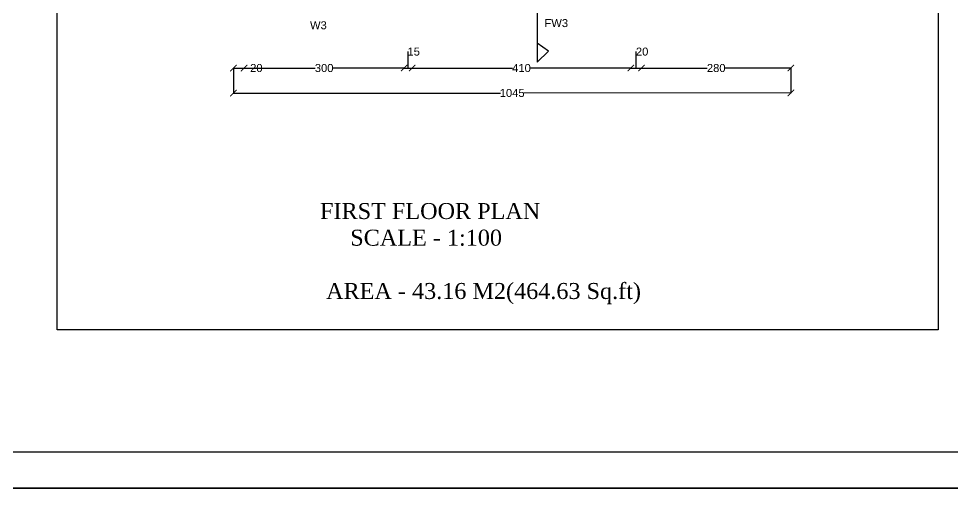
# Model space of a CAD drawing. Header units: centimetres. Extents: x -992 to 575039, y -1394 to 978780.
# Drawn here: x 8074 to 9824, y -1394 to -513 of the extents above; entities that cross this region are included whole.
import ezdxf

# ---------------------------------------------------------------- set-up
doc = ezdxf.new("R2010")
doc.units = ezdxf.units.CM
for name, color, linetype in [('dimension', 7, 'Continuous'), ('DIMENSIONS', 7, 'Continuous'), ('furniture', 7, 'Continuous'), ('Tittle', 2, 'Continuous'), ('wall', 7, 'Continuous')]:
    doc.layers.add(name, color=color, linetype=linetype)
doc.styles.get("Standard").update_dxf_attribs({"font": 'arial.ttf'})
doc.dimstyles.new('Jeeva', dxfattribs={"dimtxt": 15, "dimasz": 12, "dimexe": 0.18, "dimexo": 0.0625, "dimgap": 0.09, "dimtad": 0, "dimtih": 1, "dimtoh": 1, "dimdec": 0, "dimzin": 0, "dimdsep": 46, "dimtxsty": 'Standard', "dimblk": 'ARCHTICK', "dimcen": 0.091, "dimadec": 0, "dimazin": 0, "dimtfac": 1, "dimtdec": 0, "dimtofl": 0, "dimtmove": 0, "dimatfit": 3, "dimfxl": 1, "dimtolj": 1, "dimtzin": 0, "dimarcsym": 0})

# ---------------------------------------------------------------- blocks, each defined once
blk = doc.blocks.new('_ArchTick')
at = {"color": 0, "linetype": 'ByBlock', "const_width": 0.15}
blk.add_lwpolyline([(-0.5, -0.5), (0.5, 0.5)], dxfattribs=at)
blk = doc.blocks.new('*D143')
at = {"layer": 'Defpoints', "color": 0, "transparency": 16777216}
for p in [(8476.8, -605.9), (8496.8, -605.9), (8496.8, -605.9)]:
    blk.add_point(p, dxfattribs=at)
at = {"layer": 'DIMENSIONS', "color": 0, "lineweight": -2, "transparency": 16777216}
for p, q in [((8476.8, -605.9), (8476.8, -605.8)), ((8476.8, -605.9), (8496.8, -605.9)), ((8496.8, -605.9), (8496.8, -605.8)), ((8496.8, -605.9), (8508.8, -605.9))]:
    blk.add_line(p, q, dxfattribs=at)
at = {"layer": 'DIMENSIONS', "color": 0, "lineweight": -2, "transparency": 16777216, "xscale": 12, "yscale": 12, "zscale": 12, "rotation": 180}
blk.add_blockref('_ArchTick', (8476.8, -605.9), dxfattribs=at)
at = {"layer": 'DIMENSIONS', "color": 0, "lineweight": -2, "transparency": 16777216, "xscale": 12, "yscale": 12, "zscale": 12}
blk.add_blockref('_ArchTick', (8496.8, -605.9), dxfattribs=at)
at = {"layer": 'DIMENSIONS', "color": 0, "transparency": 16777216, "insert": (8519.7, -605.9), "char_height": 15, "attachment_point": 5}
blk.add_mtext('\\A1;20', dxfattribs=at)
blk = doc.blocks.new('*D144')
at = {"layer": 'Defpoints', "color": 0, "transparency": 16777216}
for p in [(8496.8, -605.9), (8796.8, -605.9), (8796.8, -605.9)]:
    blk.add_point(p, dxfattribs=at)
at = {"layer": 'DIMENSIONS', "color": 0, "lineweight": -2, "transparency": 16777216}
for p, q in [((8496.8, -605.9), (8496.8, -605.8)), ((8496.8, -605.9), (8630.2, -605.9)), ((8796.8, -605.9), (8663.4, -605.9)), ((8796.8, -605.9), (8796.8, -605.8))]:
    blk.add_line(p, q, dxfattribs=at)
at = {"layer": 'DIMENSIONS', "color": 0, "lineweight": -2, "transparency": 16777216, "xscale": 12, "yscale": 12, "zscale": 12, "rotation": 180}
blk.add_blockref('_ArchTick', (8496.8, -605.9), dxfattribs=at)
at = {"layer": 'DIMENSIONS', "color": 0, "lineweight": -2, "transparency": 16777216, "xscale": 12, "yscale": 12, "zscale": 12}
blk.add_blockref('_ArchTick', (8796.8, -605.9), dxfattribs=at)
at = {"layer": 'DIMENSIONS', "color": 0, "transparency": 16777216, "insert": (8646.8, -605.9), "char_height": 15, "attachment_point": 5}
blk.add_mtext('\\A1;300', dxfattribs=at)
blk = doc.blocks.new('*D145')
at = {"layer": 'Defpoints', "color": 0, "transparency": 16777216}
for p in [(8796.8, -605.9), (8811.8, -605.9), (8811.8, -605.9)]:
    blk.add_point(p, dxfattribs=at)
at = {"layer": 'DIMENSIONS', "color": 0, "lineweight": -2, "transparency": 16777216}
for p, q in [((8804.3, -605.9), (8804.3, -575.1)), ((8804.3, -575.1), (8804.5, -575.1)), ((8796.8, -605.9), (8796.8, -605.8)), ((8796.8, -605.9), (8811.8, -605.9)), ((8811.8, -605.9), (8811.8, -605.8))]:
    blk.add_line(p, q, dxfattribs=at)
at = {"layer": 'DIMENSIONS', "color": 0, "lineweight": -2, "transparency": 16777216, "xscale": 12, "yscale": 12, "zscale": 12, "rotation": 180}
blk.add_blockref('_ArchTick', (8796.8, -605.9), dxfattribs=at)
at = {"layer": 'DIMENSIONS', "color": 0, "lineweight": -2, "transparency": 16777216, "xscale": 12, "yscale": 12, "zscale": 12}
blk.add_blockref('_ArchTick', (8811.8, -605.9), dxfattribs=at)
at = {"layer": 'DIMENSIONS', "color": 0, "transparency": 16777216, "insert": (8814.7, -575.1), "char_height": 15, "attachment_point": 5}
blk.add_mtext('\\A1;15', dxfattribs=at)
blk = doc.blocks.new('*D146')
at = {"layer": 'Defpoints', "color": 0, "transparency": 16777216}
for p in [(8811.8, -605.9), (9221.8, -605.9), (9221.8, -605.9)]:
    blk.add_point(p, dxfattribs=at)
at = {"layer": 'DIMENSIONS', "color": 0, "lineweight": -2, "transparency": 16777216}
for p, q in [((8811.8, -605.9), (8811.8, -605.8)), ((8811.8, -605.9), (8999.9, -605.9)), ((9221.8, -605.9), (9033.7, -605.9)), ((9221.8, -605.9), (9221.8, -605.8))]:
    blk.add_line(p, q, dxfattribs=at)
at = {"layer": 'DIMENSIONS', "color": 0, "lineweight": -2, "transparency": 16777216, "xscale": 12, "yscale": 12, "zscale": 12, "rotation": 180}
blk.add_blockref('_ArchTick', (8811.8, -605.9), dxfattribs=at)
at = {"layer": 'DIMENSIONS', "color": 0, "lineweight": -2, "transparency": 16777216, "xscale": 12, "yscale": 12, "zscale": 12}
blk.add_blockref('_ArchTick', (9221.8, -605.9), dxfattribs=at)
at = {"layer": 'DIMENSIONS', "color": 0, "transparency": 16777216, "insert": (9016.8, -605.9), "char_height": 15, "attachment_point": 5}
blk.add_mtext('\\A1;410', dxfattribs=at)
blk = doc.blocks.new('*D147')
at = {"layer": 'Defpoints', "color": 0, "transparency": 16777216}
for p in [(9221.8, -605.9), (9241.8, -605.9), (9241.8, -605.9)]:
    blk.add_point(p, dxfattribs=at)
at = {"layer": 'DIMENSIONS', "color": 0, "lineweight": -2, "transparency": 16777216}
for p, q in [((9231.8, -605.9), (9231.8, -575.1)), ((9231.8, -575.1), (9232, -575.1)), ((9221.8, -605.9), (9221.8, -605.8)), ((9221.8, -605.9), (9241.8, -605.9)), ((9241.8, -605.9), (9241.8, -605.8))]:
    blk.add_line(p, q, dxfattribs=at)
at = {"layer": 'DIMENSIONS', "color": 0, "lineweight": -2, "transparency": 16777216, "xscale": 12, "yscale": 12, "zscale": 12, "rotation": 180}
blk.add_blockref('_ArchTick', (9221.8, -605.9), dxfattribs=at)
at = {"layer": 'DIMENSIONS', "color": 0, "lineweight": -2, "transparency": 16777216, "xscale": 12, "yscale": 12, "zscale": 12}
blk.add_blockref('_ArchTick', (9241.8, -605.9), dxfattribs=at)
at = {"layer": 'DIMENSIONS', "color": 0, "transparency": 16777216, "insert": (9242.9, -575.1), "char_height": 15, "attachment_point": 5}
blk.add_mtext('\\A1;20', dxfattribs=at)
blk = doc.blocks.new('*D148')
at = {"layer": 'Defpoints', "color": 0, "transparency": 16777216}
for p in [(9241.8, -605.9), (9521.8, -605.9), (9521.8, -605.9)]:
    blk.add_point(p, dxfattribs=at)
at = {"layer": 'DIMENSIONS', "color": 0, "lineweight": -2, "transparency": 16777216}
for p, q in [((9241.8, -605.9), (9241.8, -605.8)), ((9241.8, -605.9), (9365, -605.9)), ((9521.8, -605.9), (9398.6, -605.9)), ((9521.8, -605.9), (9521.8, -605.8))]:
    blk.add_line(p, q, dxfattribs=at)
at = {"layer": 'DIMENSIONS', "color": 0, "lineweight": -2, "transparency": 16777216, "xscale": 12, "yscale": 12, "zscale": 12, "rotation": 180}
blk.add_blockref('_ArchTick', (9241.8, -605.9), dxfattribs=at)
at = {"layer": 'DIMENSIONS', "color": 0, "lineweight": -2, "transparency": 16777216, "xscale": 12, "yscale": 12, "zscale": 12}
blk.add_blockref('_ArchTick', (9521.8, -605.9), dxfattribs=at)
at = {"layer": 'DIMENSIONS', "color": 0, "transparency": 16777216, "insert": (9381.8, -605.9), "char_height": 15, "attachment_point": 5}
blk.add_mtext('\\A1;280', dxfattribs=at)
blk = doc.blocks.new('*D149')
at = {"layer": 'Defpoints', "color": 0, "transparency": 16777216}
for p in [(8476.8, -605.9), (9521.8, -605.8), (8476.8, -652.8)]:
    blk.add_point(p, dxfattribs=at)
at = {"layer": 'DIMENSIONS', "color": 0, "lineweight": -2, "transparency": 16777216}
for p, q in [((8476.8, -606), (8476.8, -652.9)), ((9521.8, -605.8), (9521.8, -652.8)), ((8476.8, -652.8), (8977.5, -652.7)), ((9521.8, -652.6), (9021.2, -652.7))]:
    blk.add_line(p, q, dxfattribs=at)
at = {"layer": 'DIMENSIONS', "color": 0, "lineweight": -2, "transparency": 16777216, "xscale": 12, "yscale": 12, "zscale": 12}
for p, rotation in [((8476.8, -652.8), 180.0098691293879), ((9521.8, -652.6), 0.009869129387878317)]:
    blk.add_blockref('_ArchTick', p, dxfattribs=dict(at, rotation=rotation))
at = {"layer": 'DIMENSIONS', "color": 0, "transparency": 16777216, "insert": (8999.3, -652.7), "char_height": 15, "attachment_point": 5}
blk.add_mtext('\\A1;1045', dxfattribs=at)

msp = doc.modelspace()

# ---------------------------------------------------------------- linework, layer by layer
for p, q in [((12226.3, -1394.4), (6286.3, -1394.4)), ((6286.3, -1394.4), (12226.3, -1394.4))]:
    msp.add_line(p, q)
msp.add_lwpolyline([(8146.5, 800.4), (9797.6, 800.4), (9797.6, -1097.1), (8146.5, -1097.1)], close=True)
at = {"layer": 'furniture'}
msp.add_lwpolyline([(12168.2, 2736.4), (6343.5, 2736.4), (6343.5, -1326.1), (12168.2, -1326.1)], close=True, dxfattribs=at)
at = {"layer": 'Tittle'}
msp.add_lwpolyline([(6286.3, 2805.6), (12237.4, 2805.6), (12237.4, -1394.4), (6286.3, -1394.4)], close=True, dxfattribs=at)
at = {"layer": 'wall'}
for p, q in [((9046.4, 277.6), (9046.4, -595)), ((9067.3, -574.5), (9046.4, -559)), ((9046.4, -595), (9067.3, -574.5))]:
    msp.add_line(p, q, dxfattribs=at)

# ---------------------------------------------------------------- texts
at = {"layer": 'dimension', "insert": (8639.1, -859.1), "char_height": 30, "attachment_point": 1}
msp.add_mtext_dynamic_manual_height_columns('{\\fTimes New Roman|b0|i0|c0|p18;FIRST FLOOR PLAN \\P     SCALE - 1:100\\P\\P AREA - 43.16 M2(464.63 Sq.ft)}', width=741, gutter_width=1, heights=[0], dxfattribs=at)
at = {"layer": 'DIMENSIONS', "char_height": 15, "attachment_point": 1}
for s, insert in [('W3', (8620.3, -518.1)), ('FW3', (9059.8, -514)), ('FW3', (9059.8, -514))]:
    msp.add_mtext_dynamic_manual_height_columns(s, width=90.668, gutter_width=1, heights=[0], dxfattribs=dict(at, insert=insert))

# ---------------------------------------------------------------- dimensions: what is measured, and where the dimension line sits
at = {"layer": 'DIMENSIONS'}
for base, p1, p2, picture, middle in [((8811.8, -605.9), (8796.8, -605.9), (8811.8, -605.9), '*D145', (8804.6, -575.1)), ((9241.8, -605.9), (9221.8, -605.9), (9241.8, -605.9), '*D147', (9232.1, -575.1)), ((8796.8, -605.9), (8496.8, -605.9), (8796.8, -605.9), '*D144', (8646.8, -605.9)), ((9221.8, -605.9), (8811.8, -605.9), (9221.8, -605.9), '*D146', (9016.8, -605.9)), ((9521.8, -605.9), (9241.8, -605.9), (9521.8, -605.9), '*D148', (9381.8, -605.9))]:
    dim = msp.add_linear_dim(base=base, p1=p1, p2=p2, dimstyle='Jeeva', override={"dimtmove": 1}, dxfattribs=at)
    dim.commit()
    dim.dimension.update_dxf_attribs({"geometry": picture, "text_midpoint": middle})
dim = msp.add_linear_dim(base=(8496.8, -605.9), p1=(8476.8, -605.9), p2=(8496.8, -605.9), dimstyle='Jeeva', dxfattribs=at)
dim.commit()
dim.dimension.update_dxf_attribs({"geometry": '*D143', "text_midpoint": (8519.7, -605.9)})
dim = msp.add_aligned_dim(p1=(9521.8, -605.8), p2=(8476.8, -605.9), distance=46.8, dimstyle='Jeeva', dxfattribs=at)
dim.commit()
dim.dimension.update_dxf_attribs({"geometry": '*D149', "text_midpoint": (8999.3, -652.7)})

doc.saveas('drawing.dxf')
